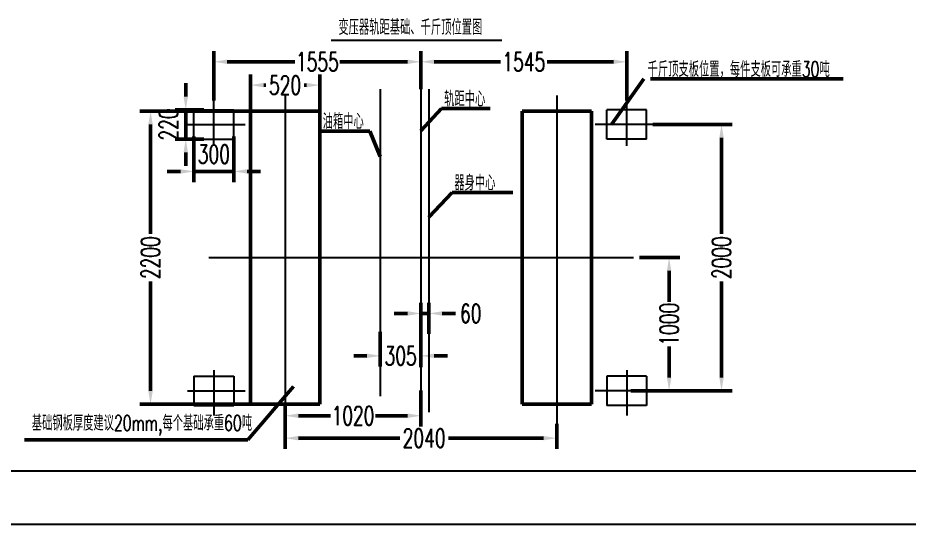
# Model space of a CAD drawing. Header units: millimetres. Extents: x -1000 to 22760, y -400 to 16400.
# Drawn here: x 8323 to 15016, y -400 to 3402 of the extents above; entities that cross this region are included whole.
import ezdxf

# ---------------------------------------------------------------- set-up
doc = ezdxf.new("R2010")
doc.units = ezdxf.units.MM
doc.header["$LTSCALE"] = 400
doc.linetypes.add('CENTER2', pattern=[28.575, 19.05, -3.175, 3.175, -3.175])
for name, color, linetype, lineweight in [('0粗实线层', 7, 'Continuous', 50), ('4细实线层', 2, 'Continuous', 25), ('5文字层', 6, 'Continuous', 25), ('tablist', 3, 'Continuous', 25)]:
    doc.layers.add(name, color=color, linetype=linetype, lineweight=lineweight)
doc.layers.add('中心线', color=1, linetype='CENTER2')
doc.layers.add('图框层', color=7, linetype='Continuous')
doc.styles.get("Standard").update_dxf_attribs({"font": 'txt.shx', "width": 0.67, "bigfont": 'hztxt.shx'})
doc.styles.add('TH_GBDIM', font='txt.shx', dxfattribs={"width": 0.67, "bigfont": 'hztxt.shx'})
doc.dimstyles.new('TH_GBDIM', dxfattribs={"dimscale": 40, "dimtxt": 3.5, "dimasz": 2.5, "dimexe": 2, "dimexo": 0, "dimgap": 1.5, "dimtad": 0, "dimtoh": 1, "dimdec": 1, "dimdsep": 46, "dimtxsty": 'TH_GBDIM', "dimcen": 2.5, "dimclrd": 3, "dimclre": 3, "dimclrt": 6, "dimadec": 0, "dimazin": 2, "dimtfac": 0.714286, "dimtdec": 1, "dimtmove": 0, "dimatfit": 3, "dimfxl": 0, "dimtzin": 0, "dimlwd": -1, "dimlwe": -1, "dimarcsym": 0})

# ---------------------------------------------------------------- blocks, each defined once
blk = doc.blocks.new('*D163')
at = {"layer": '0粗实线层', "color": 3}
for p, q in [((10069.4, 2701.1), (10069.4, 2976.4)), ((10589.4, 2701.1), (10589.4, 2976.4)), ((10169.4, 2896.4), (10184.9, 2896.4)), ((10489.4, 2896.4), (10473.8, 2896.4))]:
    blk.add_line(p, q, dxfattribs=at)
for points in [[(10169.4, 2913.1), (10169.4, 2879.7), (10069.4, 2896.4)], [(10489.4, 2913.1), (10489.4, 2879.7), (10589.4, 2896.4)]]:
    blk.add_solid(points, dxfattribs=at)
at = {"layer": 'Defpoints', "color": 0}
for p in [(10069.4, 2896.4), (10069.4, 2701.1), (10589.4, 2701.1)]:
    blk.add_point(p, dxfattribs=at)
at = {"layer": '0粗实线层', "color": 6, "insert": (10329.4, 2896.4), "char_height": 140, "attachment_point": 5, "style": 'TH_GBDIM'}
blk.add_mtext('520', dxfattribs=at)
blk = doc.blocks.new('*D164')
at = {"layer": '0粗实线层', "color": 3}
for p, q in [((11349.4, 603.5), (11349.4, 334.2)), ((10329.4, 353.9), (10329.4, 494.2)), ((10429.4, 414.2), (10671.5, 414.2)), ((11249.4, 414.2), (11007.3, 414.2))]:
    blk.add_line(p, q, dxfattribs=at)
for points in [[(10429.4, 430.9), (10429.4, 397.5), (10329.4, 414.2)], [(11249.4, 430.9), (11249.4, 397.5), (11349.4, 414.2)]]:
    blk.add_solid(points, dxfattribs=at)
at = {"layer": 'Defpoints', "color": 0}
for p in [(11349.4, 603.5), (11349.4, 414.2), (10329.4, 353.9)]:
    blk.add_point(p, dxfattribs=at)
at = {"layer": '0粗实线层', "color": 6, "insert": (10839.4, 414.2), "char_height": 140, "attachment_point": 5, "style": 'TH_GBDIM'}
blk.add_mtext('1020{}{}', dxfattribs=at)
blk = doc.blocks.new('*D154')
at = {"layer": '0粗实线层', "color": 3}
for p, q in [((10329.4, 353.9), (10329.4, 165.7)), ((12369.4, 353.9), (12369.4, 165.7)), ((10429.4, 245.7), (11190.3, 245.7)), ((12269.4, 245.7), (11556.7, 245.7))]:
    blk.add_line(p, q, dxfattribs=at)
for points in [[(10429.4, 262.4), (10429.4, 229.1), (10329.4, 245.7)], [(12269.4, 262.4), (12269.4, 229.1), (12369.4, 245.7)]]:
    blk.add_solid(points, dxfattribs=at)
at = {"layer": 'Defpoints', "color": 0}
for p in [(10329.4, 353.9), (12369.4, 353.9), (12369.4, 245.7)]:
    blk.add_point(p, dxfattribs=at)
at = {"layer": '0粗实线层', "color": 6, "insert": (11373.5, 245.7), "char_height": 140, "attachment_point": 5, "style": 'TH_GBDIM'}
blk.add_mtext('2040', dxfattribs=at)
blk = doc.blocks.new('*D165')
at = {"layer": '0粗实线层', "color": 3}
for p, q in [((10069.4, 2701.1), (9239.2, 2701.1)), ((9319.2, 2601.1), (9319.2, 1779.6)), ((9319.2, 601.1), (9319.2, 1422.6)), ((10069.4, 501.1), (9239.2, 501.1))]:
    blk.add_line(p, q, dxfattribs=at)
for points in [[(9302.5, 2601.1), (9335.9, 2601.1), (9319.2, 2701.1)], [(9302.5, 601.1), (9335.9, 601.1), (9319.2, 501.1)]]:
    blk.add_solid(points, dxfattribs=at)
at = {"layer": 'Defpoints', "color": 0}
for p in [(9319.2, 2701.1), (10069.4, 2701.1), (10069.4, 501.1)]:
    blk.add_point(p, dxfattribs=at)
at = {"layer": '0粗实线层', "color": 6, "insert": (9319.2, 1601.1), "char_height": 140, "attachment_point": 5, "rotation": 90, "style": 'TH_GBDIM'}
blk.add_mtext('2200', dxfattribs=at)
blk = doc.blocks.new('*D166')
at = {"layer": '0粗实线层', "color": 3}
for p, q in [((9794.4, 2782.2), (9794.4, 3151.9)), ((11349.4, 2865), (11349.4, 3151.9)), ((9894.4, 3071.9), (10402.1, 3071.9)), ((11249.4, 3071.9), (10741.7, 3071.9))]:
    blk.add_line(p, q, dxfattribs=at)
for points in [[(9894.4, 3088.6), (9894.4, 3055.2), (9794.4, 3071.9)], [(11249.4, 3088.6), (11249.4, 3055.2), (11349.4, 3071.9)]]:
    blk.add_solid(points, dxfattribs=at)
at = {"layer": 'Defpoints', "color": 0}
for p in [(11349.4, 3071.9), (11349.4, 2865), (9794.4, 2782.2)]:
    blk.add_point(p, dxfattribs=at)
at = {"layer": '0粗实线层', "color": 6, "insert": (10571.9, 3071.9), "char_height": 140, "attachment_point": 5, "style": 'TH_GBDIM'}
blk.add_mtext('1555{}{}', dxfattribs=at)
blk = doc.blocks.new('*D167')
at = {"layer": '0粗实线层', "color": 3}
for p, q in [((11349.4, 2865), (11349.4, 3151.9)), ((12894.4, 2782.2), (12894.4, 3151.9)), ((11449.4, 3071.9), (11947.4, 3071.9)), ((12794.4, 3071.9), (12296.4, 3071.9))]:
    blk.add_line(p, q, dxfattribs=at)
for points in [[(11449.4, 3088.6), (11449.4, 3055.2), (11349.4, 3071.9)], [(12794.4, 3088.6), (12794.4, 3055.2), (12894.4, 3071.9)]]:
    blk.add_solid(points, dxfattribs=at)
at = {"layer": 'Defpoints', "color": 0}
for p in [(12894.4, 3071.9), (11349.4, 2865), (12894.4, 2782.2)]:
    blk.add_point(p, dxfattribs=at)
at = {"layer": '0粗实线层', "color": 6, "insert": (12121.9, 3071.9), "char_height": 140, "attachment_point": 5, "style": 'TH_GBDIM'}
blk.add_mtext('1545{}{}', dxfattribs=at)
blk = doc.blocks.new('*D168')
at = {"layer": '0粗实线层', "color": 3}
for p, q in [((13092, 2601.1), (13686.5, 2601.1)), ((13606.5, 2501.1), (13606.5, 1779.6)), ((13606.5, 701.1), (13606.5, 1422.6)), ((13092, 601.1), (13686.5, 601.1))]:
    blk.add_line(p, q, dxfattribs=at)
for points in [[(13589.8, 2501.1), (13623.1, 2501.1), (13606.5, 2601.1)], [(13589.8, 701.1), (13623.1, 701.1), (13606.5, 601.1)]]:
    blk.add_solid(points, dxfattribs=at)
at = {"layer": 'Defpoints', "color": 0}
for p in [(13092, 2601.1), (13092, 601.1), (13606.5, 601.1)]:
    blk.add_point(p, dxfattribs=at)
at = {"layer": '0粗实线层', "color": 6, "insert": (13606.5, 1601.1), "char_height": 140, "attachment_point": 5, "rotation": 90, "style": 'TH_GBDIM'}
blk.add_mtext('2000', dxfattribs=at)
blk = doc.blocks.new('*D155')
at = {"layer": '0粗实线层', "color": 3}
for p, q in [((12990.5, 1601.1), (13293, 1601.1)), ((13213, 1501.1), (13213, 1269)), ((13213, 701.1), (13213, 933.2)), ((12925.4, 601.1), (13293, 601.1))]:
    blk.add_line(p, q, dxfattribs=at)
for points in [[(13196.4, 1501.1), (13229.7, 1501.1), (13213, 1601.1)], [(13196.4, 701.1), (13229.7, 701.1), (13213, 601.1)]]:
    blk.add_solid(points, dxfattribs=at)
at = {"layer": 'Defpoints', "color": 0}
for p in [(12990.5, 1601.1), (12925.4, 601.1), (13213, 601.1)]:
    blk.add_point(p, dxfattribs=at)
at = {"layer": '0粗实线层', "color": 6, "insert": (13213, 1101.1), "char_height": 140, "attachment_point": 5, "rotation": 90, "style": 'TH_GBDIM'}
blk.add_mtext('1000', dxfattribs=at)
blk = doc.blocks.new('*D174')
at = {"layer": '0粗实线层', "color": 3}
for p, q in [((11349.4, 777.8), (11349.4, 1262.3)), ((11409.4, 1029.9), (11409.4, 1262.3)), ((11249.4, 1182.3), (11149.4, 1182.3)), ((11349.4, 1182.3), (11409.4, 1182.3)), ((11509.4, 1182.3), (11609.4, 1182.3))]:
    blk.add_line(p, q, dxfattribs=at)
for points in [[(11249.4, 1199), (11249.4, 1165.6), (11349.4, 1182.3)], [(11509.4, 1199), (11509.4, 1165.6), (11409.4, 1182.3)]]:
    blk.add_solid(points, dxfattribs=at)
at = {"layer": 'Defpoints', "color": 0}
for p in [(11409.4, 1182.3), (11409.4, 1029.9), (11349.4, 777.8)]:
    blk.add_point(p, dxfattribs=at)
at = {"layer": '0粗实线层', "color": 6, "insert": (11723.8, 1182.3), "char_height": 140, "attachment_point": 5, "style": 'TH_GBDIM'}
blk.add_mtext('60', dxfattribs=at)
blk = doc.blocks.new('*D186')
at = {"layer": '0粗实线层', "color": 3}
for p, q in [((11044.4, 1044), (11044.4, 783.8)), ((11349.4, 1044), (11349.4, 783.8)), ((10944.4, 863.8), (10844.4, 863.8)), ((11044.4, 863.8), (11050.5, 863.8)), ((11349.4, 863.8), (11343.3, 863.8)), ((11449.4, 863.8), (11549.4, 863.8))]:
    blk.add_line(p, q, dxfattribs=at)
for points in [[(10944.4, 880.5), (10944.4, 847.2), (11044.4, 863.8)], [(11449.4, 880.5), (11449.4, 847.2), (11349.4, 863.8)]]:
    blk.add_solid(points, dxfattribs=at)
at = {"layer": 'Defpoints', "color": 0}
for p in [(11044.4, 1044), (11349.4, 1044), (11044.4, 863.8)]:
    blk.add_point(p, dxfattribs=at)
at = {"layer": '0粗实线层', "color": 6, "insert": (11196.9, 863.8), "char_height": 140, "attachment_point": 5, "style": 'TH_GBDIM'}
blk.add_mtext('305', dxfattribs=at)
blk = doc.blocks.new('*D161')
at = {"layer": '0粗实线层', "color": 3}
for p, q in [((9644.4, 2509.7), (9644.4, 2168.5)), ((9944.4, 2509.7), (9944.4, 2168.5)), ((9544.4, 2248.5), (9444.4, 2248.5)), ((9644.4, 2248.5), (9944.4, 2248.5)), ((10044.4, 2248.5), (10144.4, 2248.5))]:
    blk.add_line(p, q, dxfattribs=at)
for points in [[(9544.4, 2265.2), (9544.4, 2231.9), (9644.4, 2248.5)], [(10044.4, 2265.2), (10044.4, 2231.9), (9944.4, 2248.5)]]:
    blk.add_solid(points, dxfattribs=at)
at = {"layer": 'Defpoints', "color": 0}
for p in [(9644.4, 2509.7), (9944.4, 2509.7), (9944.4, 2248.5)]:
    blk.add_point(p, dxfattribs=at)
at = {"layer": '0粗实线层', "color": 6, "insert": (9794.4, 2378.5), "char_height": 140, "attachment_point": 5, "style": 'TH_GBDIM'}
blk.add_mtext('300', dxfattribs=at)
blk = doc.blocks.new('*D162')
at = {"layer": '0粗实线层', "color": 3}
for p, q in [((9583.6, 2811.1), (9583.6, 2911.1)), ((9719.4, 2711.1), (9503.6, 2711.1)), ((9583.6, 2711.1), (9583.6, 2491.1)), ((9719.4, 2491.1), (9503.6, 2491.1)), ((9583.6, 2391.1), (9583.6, 2291.1))]:
    blk.add_line(p, q, dxfattribs=at)
for points in [[(9566.9, 2811.1), (9600.3, 2811.1), (9583.6, 2711.1)], [(9566.9, 2391.1), (9600.3, 2391.1), (9583.6, 2491.1)]]:
    blk.add_solid(points, dxfattribs=at)
at = {"layer": 'Defpoints', "color": 0}
for p in [(9719.4, 2711.1), (9583.6, 2491.1), (9719.4, 2491.1)]:
    blk.add_point(p, dxfattribs=at)
at = {"layer": '0粗实线层', "color": 6, "insert": (9453.6, 2601.1), "char_height": 140, "attachment_point": 5, "rotation": 90, "style": 'TH_GBDIM'}
blk.add_mtext('220{}{}', dxfattribs=at)

msp = doc.modelspace()

# ---------------------------------------------------------------- linework, layer by layer
at = {"layer": '0粗实线层', "color": 3}
for p, q in [((12779.392, 2601.11), (13022.316, 2942.752)), ((13072.316, 2942.752), (14520.346, 2942.752)), ((11349.392, 2553.516), (11503.078, 2720.083)), ((11503.078, 2720.083), (11868.829, 2720.083)), ((10590.918, 2550.892), (10966.72, 2550.892)), ((11044.392, 2359.777), (10966.72, 2550.892)), ((11409.392, 1905.056), (11583.279, 2089.96)), ((11583.279, 2089.96), (12040.529, 2089.96)), ((10392.753, 633.934), (10048.454, 232.132)), ((10048.454, 232.132), (8373.105, 232.132))]:
    msp.add_line(p, q, dxfattribs=at)
at = {"layer": '0粗实线层'}
for p, q in [((10069.392, 2701.11), (10589.392, 2701.11)), ((10069.392, 501.11), (10069.392, 2701.11)), ((10589.392, 2701.11), (10589.392, 501.11)), ((12629.392, 2701.11), (12109.392, 2701.11)), ((12109.392, 2701.11), (12109.392, 501.11)), ((12629.392, 501.11), (12629.392, 2701.11)), ((10589.392, 501.11), (10069.392, 501.11)), ((12109.392, 501.11), (12629.392, 501.11))]:
    msp.add_line(p, q, dxfattribs=at)
at = {"layer": '4细实线层'}
for p, q in [((9644.392, 2491.11), (9644.392, 2711.11)), ((9644.392, 2711.11), (9944.392, 2711.11)), ((9944.392, 2491.11), (9944.392, 2711.11)), ((12744.392, 2491.11), (12744.392, 2711.11)), ((13044.392, 2711.11), (12744.392, 2711.11)), ((13044.392, 2491.11), (13044.392, 2711.11)), ((9644.392, 2491.11), (9944.392, 2491.11)), ((13044.392, 2491.11), (12744.392, 2491.11)), ((9644.392, 711.11), (9644.392, 491.11)), ((9644.392, 711.11), (9944.392, 711.11)), ((9944.392, 711.11), (9944.392, 491.11)), ((12744.392, 711.11), (12744.392, 491.11)), ((13044.392, 711.11), (12744.392, 711.11)), ((13044.392, 711.11), (13044.392, 491.11)), ((9644.392, 491.11), (9944.392, 491.11)), ((13044.392, 491.11), (12744.392, 491.11))]:
    msp.add_line(p, q, dxfattribs=at)
at = {"layer": 'tablist'}
for p, q in [((10674.708, 3235.091), (11956.746, 3235.091)), ((-1000, -400), (22760, -400))]:
    msp.add_line(p, q, dxfattribs=at)
at = {"layer": '中心线'}
for p, q in [((10329.392, 2818.046), (10329.392, 353.92)), ((11044.392, 2865.013), (11044.392, 562.015)), ((11349.392, 2865.013), (11349.392, 368.487)), ((11409.392, 2865.013), (11409.392, 441.628)), ((12369.392, 2818.046), (12369.392, 353.92)), ((9794.392, 2440.611), (9794.392, 2782.209)), ((12894.392, 2440.611), (12894.392, 2782.209)), ((9596.767, 2601.11), (10030.563, 2601.11)), ((13092.018, 2601.11), (12658.221, 2601.11)), ((9756.259, 1601.11), (12945.464, 1601.11)), ((9794.392, 756.609), (9794.392, 415.012)), ((12894.392, 756.609), (12894.392, 415.012)), ((9596.767, 601.11), (10030.563, 601.11)), ((13092.018, 601.11), (12658.221, 601.11))]:
    msp.add_line(p, q, dxfattribs=at)
at = {"layer": '图框层'}
msp.add_line((0, 0), (22360, 0), dxfattribs=at)

# ---------------------------------------------------------------- texts
at = {"layer": '5文字层', "width": 0.67}
for s, height, p in [('变压器轨距基础、千斤顶位置图', 115.20012, (10729.606, 3273.418)), ('千斤顶支板位置，每件支板可承重30吨', 115.20012, (13051.641, 2958.113)), ('轨距中心', 115.2, (11523.708, 2735.679)), ('油箱中心', 115.2, (10611.548, 2566.487)), ('器身中心', 115.2, (11600.087, 2105.556)), ('基础钢板厚度建议20mm,每个基础承重60吨', 115.20012, (8427.184, 302.062))]:
    msp.add_text(s, height=height, dxfattribs=at).set_placement(p)

# ---------------------------------------------------------------- dimensions: what is measured, and where the dimension line sits
at = {"layer": '0粗实线层'}
for base, p1, p2, picture, middle in [((11349.392, 3071.913), (9794.392, 2782.209), (11349.392, 2865.013), '*D166', (10571.892, 3071.913)), ((12894.392, 3071.913), (11349.392, 2865.013), (12894.392, 2782.209), '*D167', (12121.892, 3071.913))]:
    dim = msp.add_linear_dim(base=base, p1=p1, p2=p2, text='<>{}{}', dimstyle='TH_GBDIM', override={"dimgap": 1.5, "dimtad": 0, "dimjust": 0, "dimdec": 0, "dimlfac": 1, "dimse1": 0, "dimse2": 0, "dimsd1": 0, "dimsd2": 0}, dxfattribs=at)
    dim.commit()
    dim.dimension.update_dxf_attribs({"geometry": picture, "text_midpoint": middle})
for base, p1, p2, picture, middle in [((10069.392, 2896.385), (10589.392, 2701.11), (10069.392, 2701.11), '*D163', (10329.392, 2896.385)), ((11044.392, 863.838), (11349.392, 1044.037), (11044.392, 1044.037), '*D186', (11196.892, 863.838)), ((12369.392, 245.738), (10329.392, 353.92), (12369.392, 353.92), '*D154', (11373.515, 245.738))]:
    dim = msp.add_linear_dim(base=base, p1=p1, p2=p2, dimstyle='TH_GBDIM', dxfattribs=at)
    dim.commit()
    dim.dimension.update_dxf_attribs({"geometry": picture, "text_midpoint": middle, "dimtype": 160})
dim = msp.add_linear_dim(base=(9583.603, 2491.11), p1=(9719.392, 2711.11), p2=(9719.392, 2491.11), angle=90, text='<>{}{}', dimstyle='TH_GBDIM', override={"dimgap": 1.5, "dimtad": 1, "dimjust": 0, "dimdec": 0, "dimlfac": 1, "dimse1": 0, "dimse2": 0, "dimsd1": 0, "dimsd2": 0}, dxfattribs=at)
dim.commit()
dim.dimension.update_dxf_attribs({"geometry": '*D162', "text_midpoint": (9583.603, 2601.11), "dimtype": 160})
for base, p1, p2, picture, middle in [((9319.197, 2701.11), (10069.392, 501.11), (10069.392, 2701.11), '*D165', (9319.197, 1601.11)), ((13606.478, 601.11), (13092.018, 2601.11), (13092.018, 601.11), '*D168', (13606.478, 1601.11)), ((13213.026, 601.11), (12990.464, 1601.11), (12925.417, 601.11), '*D155', (13213.026, 1101.11))]:
    dim = msp.add_linear_dim(base=base, p1=p1, p2=p2, angle=90, dimstyle='TH_GBDIM', dxfattribs=at)
    dim.commit()
    dim.dimension.update_dxf_attribs({"geometry": picture, "text_midpoint": middle})
dim = msp.add_linear_dim(base=(9944.392, 2248.535), p1=(9644.392, 2509.721), p2=(9944.392, 2509.721), angle=180, dimstyle='TH_GBDIM', override={"dimtad": 1}, dxfattribs=at)
dim.commit()
dim.dimension.update_dxf_attribs({"geometry": '*D161', "text_midpoint": (9794.392, 2248.535), "dimtype": 160})
dim = msp.add_linear_dim(base=(11409.392, 1182.296), p1=(11349.392, 777.848), p2=(11409.392, 1029.859), dimstyle='TH_GBDIM', dxfattribs=at)
dim.commit()
dim.dimension.update_dxf_attribs({"geometry": '*D174', "text_midpoint": (11723.826, 1182.296)})
dim = msp.add_linear_dim(base=(11349.392, 414.194), p1=(10329.392, 353.92), p2=(11349.392, 603.463), text='<>{}{}', dimstyle='TH_GBDIM', override={"dimgap": 1.5, "dimtad": 0, "dimjust": 0, "dimdec": 0, "dimlfac": 1, "dimse1": 0, "dimse2": 0, "dimsd1": 0, "dimsd2": 0}, dxfattribs=at)
dim.commit()
dim.dimension.update_dxf_attribs({"geometry": '*D164', "text_midpoint": (10839.392, 414.194), "dimtype": 160})

doc.saveas('drawing.dxf')
